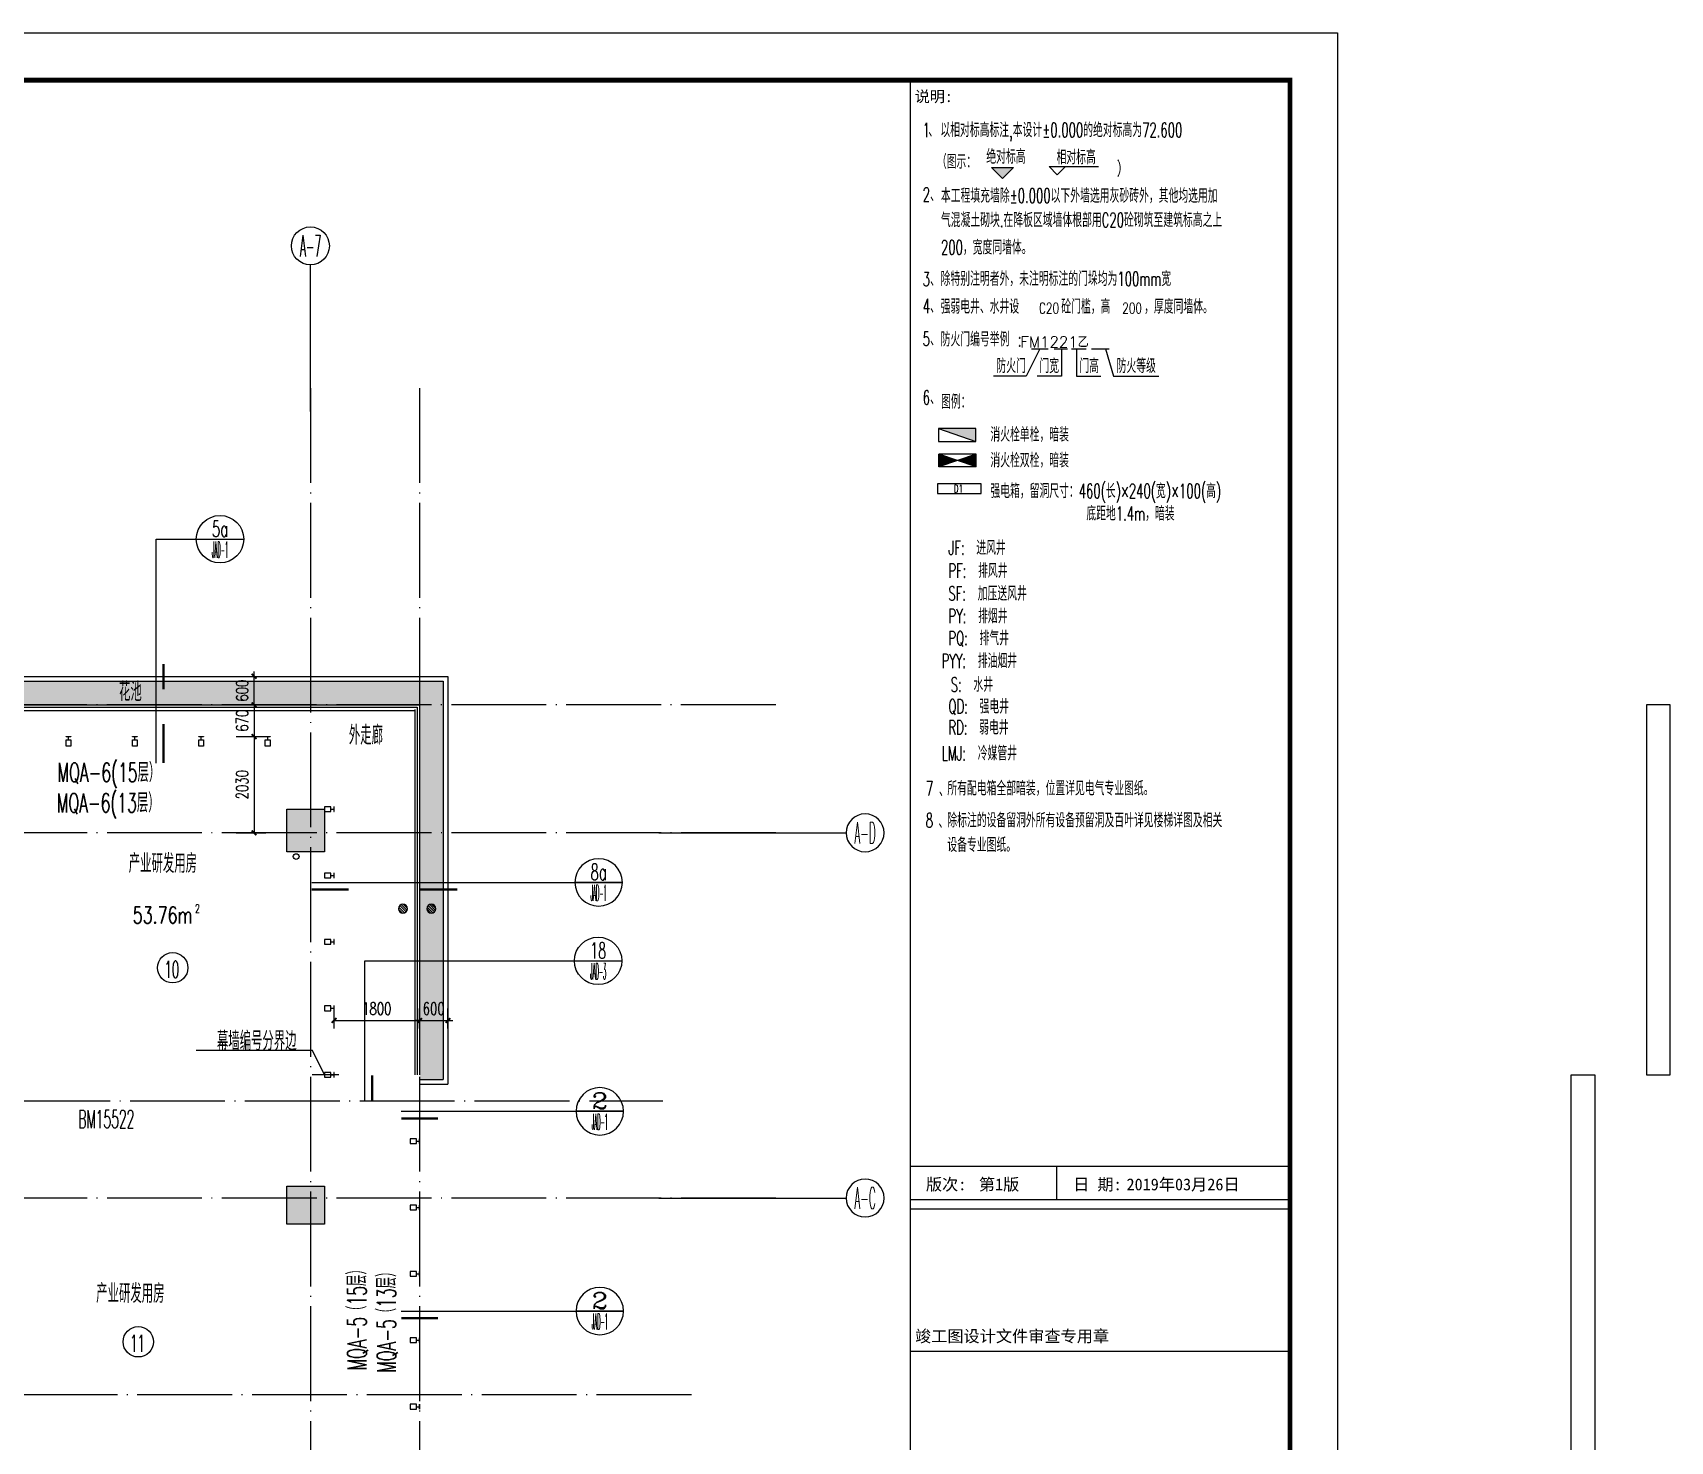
# Model space of a CAD drawing. Extents: x 1980812 to 2578970, y -669191 to 284498.
# Drawn here: x 2037414 to 2071930, y -18825 to 10875 of the extents above; entities that cross this region are included whole.
import ezdxf
from ezdxf.enums import TextEntityAlignment as Align

# ---------------------------------------------------------------- set-up
doc = ezdxf.new("R2010")
doc.units = 0
doc.header["$LTSCALE"] = 1000
doc.header["$MEASUREMENT"] = 0
doc.linetypes.add('CONTINOUS', pattern=[0])
doc.linetypes.add('DOTE', pattern=[2.42, 2, -0.2, 0.02, -0.2])
for name, color, linetype in [('&公共文字', 7, 'Continuous'), ('0-立面(轮廓)', 63, 'CONTINOUS'), ('A-FLOR-LAND', 74, 'Continuous'), ('AXIS', 3, 'Continuous'), ('AXIS_TEXT', 7, 'Continuous'), ('COLU', 6, 'Continuous'), ('COLU_HATCH', 251, 'Continuous'), ('dote', 1, 'DOTE'), ('DQ-L', 2, 'Continuous'), ('DQ2', 2, 'Continuous'), ('EQUIP_地漏', 255, 'Continuous'), ('GPSKC', 3, 'Continuous'), ('PUB_DIM', 3, 'Continuous'), ('PUB_TEXT', 7, 'Continuous'), ('TK', 1, 'Continuous'), ('VPIPE-雨水', 140, 'Continuous'), ('WALL', 4, 'Continuous'), ('WINDOW', 2, 'Continuous'), ('公共文字', 7, 'Continuous'), ('幕墙编号', 14, 'Continuous'), ('房号', 231, 'Continuous'), ('房间名称', 7, 'Continuous'), ('栏杆', 143, 'Continuous'), ('水1', 6, 'Continuous'), ('看线', 66, 'Continuous'), ('窗户分隔', 133, 'Continuous'), ('节点', 3, 'Continuous'), ('详细尺寸', 11, 'Continuous'), ('详细尺寸-幕墙', 30, 'Continuous'), ('详细标注', 231, 'Continuous'), ('门窗编号', 56, 'Continuous'), ('门窗编号（回迁图纸）', 56, 'Continuous')]:
    doc.layers.add(name, color=color, linetype=linetype)
doc.styles.add('_HZTXT', font='TXT', dxfattribs={"width": 0.7, "bigfont": 'HZTXT'})
doc.styles.add('_HZTXTW', font='txtw.shx', dxfattribs={"width": 0.7, "bigfont": 'hztxtw.shx'})
doc.styles.add('_TCH_AXIS', font='COMPLEX', dxfattribs={"bigfont": 'GBCBIG'})
doc.styles.add('_TCH_DIM_T3', font='SIMPLEX', dxfattribs={"width": 0.705882, "bigfont": 'GBCBIG'})
doc.styles.add('COMP', font='COMPLEX.shx', dxfattribs={"bigfont": 'hztxt'})
doc.styles.add('COMPLEX', font='COMPLEX')
doc.styles.add('D8', font='txtw.shx', dxfattribs={"width": 0.7, "bigfont": 'hztxtw.shx'})
doc.styles.add('HZF', font='ROMANS2', dxfattribs={"width": 0.7, "bigfont": 'HZDF2'})
doc.styles.add('HZTXTW', font='txtw.shx', dxfattribs={"width": 0.6, "bigfont": 'hztxtw.shx'})
doc.styles.add('SONGTI', font='NSimSun.ttf', dxfattribs={"width": 1.1})
doc.dimstyles.new('_TCH_ARCH&&100', dxfattribs={"dimtxt": 255, "dimasz": 100, "dimexe": 250, "dimexo": 300, "dimgap": 122.5, "dimtad": 1, "dimdec": 0, "dimzin": 0, "dimdsep": 46, "dimtxsty": '_TCH_DIM_T3', "dimblk": 'ARCHTICK', "dimcen": 0.09, "dimclrt": 7, "dimazin": 2, "dimtfac": 1, "dimtdec": 0, "dimtix": 1, "dimtmove": 2, "dimatfit": 3, "dimfxl": 1, "dimtolj": 1, "dimtzin": 0, "dimarcsym": 0})

# ---------------------------------------------------------------- blocks, each defined once
blk = doc.blocks.new('_AXISO')
blk.add_circle((0, 0), 0.5)
at = {"layer": 'AXIS_TEXT', "style": 'COMPLEX', "width": 1.041667}
blk.add_attdef('A', text='', height=0.56, dxfattribs=at).set_placement((-0.25, -0.28), (0.25, -0.28), align=Align.FIT)
blk = doc.blocks.new('A座塔楼')
at = {"layer": 'AXIS'}
for p, q in [((46600, 32186), (46600, 35277)), ((53944, 23300), (57893, 23300)), ((53944, 15600), (57893, 15600))]:
    blk.add_line(p, q, dxfattribs=at)
at = {"layer": 'dote'}
for p, q in [((46600, 32677), (46600, -9424)), ((48900, 32677), (48900, -9424)), ((56411, 26000), (-8456, 26000)), ((56413, 23300), (-8454, 23300)), ((56413, 15600), (-8454, 15600)), ((54631, 11450), (37209, 11450))]:
    blk.add_line(p, q, dxfattribs=at)
at = {"layer": 'AXIS'}
ref = blk.add_blockref('_AXISO', (46600, 35677), dxfattribs=dict(at, xscale=800, yscale=800, zscale=800))
ref.add_attrib('A', 'A-7', dxfattribs={"layer": 'AXIS_TEXT', "height": 452.5, "style": '_TCH_AXIS', "width": 0.344262}).set_placement((46374, 35451), (46826, 35451), align=Align.FIT)
ref = blk.add_blockref('_AXISO', (58293, 23300), dxfattribs=dict(at, xscale=-800, yscale=800, zscale=800))
ref.add_attrib('A', 'A-D', dxfattribs={"layer": 'AXIS_TEXT', "height": 452.5, "style": '_TCH_AXIS', "width": 0.328125}).set_placement((58066, 23074), (58519, 23074), align=Align.FIT)
ref = blk.add_blockref('_AXISO', (58293, 15600), dxfattribs=dict(at, xscale=-800, yscale=800, zscale=800))
ref.add_attrib('A', 'A-C', dxfattribs={"layer": 'AXIS_TEXT', "height": 452.5, "style": '_TCH_AXIS', "width": 0.33871}).set_placement((58066, 15374), (58519, 15374), align=Align.FIT)
blk = doc.blocks.new('_ArchTick')
at = {"color": 0, "linetype": 'ByBlock', "const_width": 0.4}
blk.add_lwpolyline([(-0.5, -0.5), (0.5, 0.5)], dxfattribs=at)
blk = doc.blocks.new('*D1572')
at = {"layer": 'Defpoints', "color": 0, "transparency": 16777216}
for p in [(48900, -3957), (47100, -4424), (48900, -4424)]:
    blk.add_point(p, dxfattribs=at)
at = {"layer": '详细标注', "color": 0, "lineweight": -2, "transparency": 16777216}
for p, q in [((47100, -4124), (47100, -3707)), ((48900, -4124), (48900, -3707)), ((47100, -3957), (48900, -3957))]:
    blk.add_line(p, q, dxfattribs=at)
at = {"layer": '详细标注', "color": 0, "lineweight": -2, "transparency": 16777216, "xscale": 100, "yscale": 100, "zscale": 100, "rotation": 180}
blk.add_blockref('_ArchTick', (47100, -3957), dxfattribs=at)
at = {"layer": '详细标注', "color": 0, "lineweight": -2, "transparency": 16777216, "xscale": 100, "yscale": 100, "zscale": 100}
blk.add_blockref('_ArchTick', (48900, -3957), dxfattribs=at)
at = {"layer": '详细标注', "color": 7, "transparency": 16777216, "insert": (48000, -3707), "char_height": 255, "attachment_point": 5, "style": '_TCH_DIM_T3'}
blk.add_mtext('\\A1;1800', dxfattribs=at)
blk = doc.blocks.new('*D1573')
at = {"layer": 'Defpoints', "color": 0, "transparency": 16777216}
for p in [(49500, -3957), (48900, -4424), (49500, -4424)]:
    blk.add_point(p, dxfattribs=at)
at = {"layer": '详细标注', "color": 0, "lineweight": -2, "transparency": 16777216}
for p, q in [((48900, -4124), (48900, -3707)), ((49500, -4124), (49500, -3707)), ((48900, -3957), (48800, -3957)), ((48900, -3957), (49500, -3957)), ((49500, -3957), (49600, -3957))]:
    blk.add_line(p, q, dxfattribs=at)
at = {"layer": '详细标注', "color": 0, "lineweight": -2, "transparency": 16777216, "xscale": 100, "yscale": 100, "zscale": 100}
blk.add_blockref('_ArchTick', (48900, -3957), dxfattribs=at)
at = {"layer": '详细标注', "color": 0, "lineweight": -2, "transparency": 16777216, "xscale": 100, "yscale": 100, "zscale": 100, "rotation": 180}
blk.add_blockref('_ArchTick', (49500, -3957), dxfattribs=at)
at = {"layer": '详细标注', "color": 7, "transparency": 16777216, "insert": (49200, -3707), "char_height": 255, "attachment_point": 5, "style": '_TCH_DIM_T3'}
blk.add_mtext('\\A1;600', dxfattribs=at)
blk = doc.blocks.new('*D1581')
at = {"layer": 'Defpoints', "color": 0, "transparency": 16777216}
for p in [(44733, 3300), (45412, 3300), (44733, 2700)]:
    blk.add_point(p, dxfattribs=at)
at = {"layer": '详细标注', "color": 0, "lineweight": -2, "transparency": 16777216}
for p, q in [((45033, 3300), (45662, 3300)), ((45412, 3300), (45412, 3400)), ((45412, 2700), (45412, 3300)), ((45033, 2700), (45662, 2700)), ((45412, 2700), (45412, 2600))]:
    blk.add_line(p, q, dxfattribs=at)
at = {"layer": '详细标注', "color": 0, "lineweight": -2, "transparency": 16777216, "xscale": 100, "yscale": 100, "zscale": 100}
for p, rotation in [((45412, 3300), 270), ((45412, 2700), 90)]:
    blk.add_blockref('_ArchTick', p, dxfattribs=dict(at, rotation=rotation))
at = {"layer": '详细标注', "color": 7, "transparency": 16777216, "insert": (45162, 3000), "char_height": 255, "attachment_point": 5, "rotation": 90, "style": '_TCH_DIM_T3'}
blk.add_mtext('\\A1;600', dxfattribs=at)
blk = doc.blocks.new('*D1582')
at = {"layer": 'Defpoints', "color": 0, "transparency": 16777216}
for p in [(44733, 2700), (44733, 2030), (45412, 2030)]:
    blk.add_point(p, dxfattribs=at)
at = {"layer": '详细标注', "color": 0, "lineweight": -2, "transparency": 16777216}
for p, q in [((45412, 2700), (45412, 2800)), ((45033, 2700), (45662, 2700)), ((45412, 2700), (45412, 2030)), ((45033, 2030), (45662, 2030)), ((45412, 2030), (45412, 1930))]:
    blk.add_line(p, q, dxfattribs=at)
at = {"layer": '详细标注', "color": 0, "lineweight": -2, "transparency": 16777216, "xscale": 100, "yscale": 100, "zscale": 100}
for p, rotation in [((45412, 2700), 270), ((45412, 2030), 90)]:
    blk.add_blockref('_ArchTick', p, dxfattribs=dict(at, rotation=rotation))
at = {"layer": '详细标注', "color": 7, "transparency": 16777216, "insert": (45162, 2365), "char_height": 255, "attachment_point": 5, "rotation": 90, "style": '_TCH_DIM_T3'}
blk.add_mtext('\\A1;670', dxfattribs=at)
blk = doc.blocks.new('*D1583')
at = {"layer": 'Defpoints', "color": 0, "transparency": 16777216}
for p in [(44733, 2030), (44733, 0), (45412, 0)]:
    blk.add_point(p, dxfattribs=at)
at = {"layer": '详细标注', "color": 0, "lineweight": -2, "transparency": 16777216}
for p, q in [((45033, 2030), (45662, 2030)), ((45412, 2030), (45412, 0)), ((45033, 0), (45662, 0))]:
    blk.add_line(p, q, dxfattribs=at)
at = {"layer": '详细标注', "color": 0, "lineweight": -2, "transparency": 16777216, "xscale": 100, "yscale": 100, "zscale": 100}
for p, rotation in [((45412, 2030), 90), ((45412, 0), 270)]:
    blk.add_blockref('_ArchTick', p, dxfattribs=dict(at, rotation=rotation))
at = {"layer": '详细标注', "color": 7, "transparency": 16777216, "insert": (45162, 1015), "char_height": 255, "attachment_point": 5, "rotation": 90, "style": '_TCH_DIM_T3'}
blk.add_mtext('\\A1;2030', dxfattribs=at)
blk = doc.blocks.new('_index')
blk.add_line((-0.5, 0), (0.5, 0))
blk.add_circle((0, 0), 0.5)
at = {"style": 'COMP'}
for tag, width, p, p2 in [('1', 2.333333, (-0.17, 0.05), (0.17, 0.05)), ('-', 1.166667, (-0.17, -0.39), (0.17, -0.39))]:
    blk.add_attdef(tag, text='', height=0.34, dxfattribs=dict(at, width=width)).set_placement(p, p2, align=Align.FIT)
blk = doc.blocks.new('A$C18E54BEC')
at = {"layer": '房号'}
for centre in [(43698, -2845), (42972, -10732)]:
    blk.add_circle(centre, 320, dxfattribs=at)
at = {"layer": '房号', "style": 'HZTXTW', "width": 0.506757}
for s, p in [('10', (43523, -3059)), ('11', (42797, -10945))]:
    blk.add_text(s, height=358.4, dxfattribs=at).set_placement(p)
blk = doc.blocks.new('A$C312424F2')
at = {"layer": '房间名称', "style": 'HZTXTW', "width": 0.6}
for p in [(43491, -645), (42805, -9712)]:
    blk.add_text('产业研发用房', height=400, rotation=0.0006, dxfattribs=at).set_placement(p, align=Align.MIDDLE_CENTER)
blk = doc.blocks.new('竖梃0903')
at = {"layer": '窗户分隔'}
blk.add_line((115028288, 22648046), (115028222, 22648046), dxfattribs=at)
for points in [[(115028222, 22648096), (115028225, 22648096), (115028225, 22647996), (115028222, 22647996)], [(115028288, 22648096), (115028422, 22648096), (115028422, 22647996), (115028288, 22647996)]]:
    blk.add_lwpolyline(points, close=True, dxfattribs=at)
blk = doc.blocks.new('幕墙12，14层')
at = {"layer": 'WINDOW', "rotation": 270}
for p in [(-22606546, 115030252), (-22605146, 115030252), (-22603746, 115030252), (-22602346, 115030252)]:
    blk.add_blockref('竖梃0903', p, dxfattribs=at)
at = {"layer": 'WINDOW', "xscale": -1}
for p in [(115075322, -22647546), (115075322, -22648946), (115075322, -22650346), (115075322, -22651746), (115075322, -22653146), (115077122, -22654546), (115077122, -22655946), (115077122, -22657346), (115077122, -22658746), (115077122, -22660146)]:
    blk.add_blockref('竖梃0903', p, dxfattribs=at)
blk = doc.blocks.new('A$C2F655D11')
at = {"layer": 'GPSKC', "color": 1, "linetype": 'Continuous'}
for p, q in [((0, 0), (700, 240)), ((0, 240), (700, 0)), ((0, 240), (0, 0)), ((0, 240), (700, 240)), ((700, 240), (700, 0)), ((0, 0), (700, 0))]:
    blk.add_line(p, q, dxfattribs=at)
for points in [[(0, 240), (350, 120), (0, 0)], [(700, 240), (350, 120), (700, 0)]]:
    blk.add_solid(points, dxfattribs=at)
blk = doc.blocks.new('A$C4BB60620')
at = {"rotation": 151.0000000006254}
blk.add_blockref('A$C2F655D11', (729, 210), dxfattribs=at)
blk = doc.blocks.new('AUDIT_I_080527205251-1')
at = {"layer": '水1', "linetype": 'Continuous', "xscale": 2.185937503893495, "yscale": 2.185937503893495, "zscale": 2.185937503893495, "rotation": 29.00000005749169}
blk.add_blockref('A$C4BB60620', (845, 17239), dxfattribs=at)
blk = doc.blocks.new('DQ-EL-D1')
at = {"layer": 'DQ2'}
blk.add_lwpolyline([(-230, -50), (230, -50), (230, 50), (-230, 50)], close=True, dxfattribs=at)
at = {"layer": 'DQ2', "style": 'D8', "width": 0.7}
blk.add_text('D1', height=80, dxfattribs=at).set_placement((-8, 0), align=Align.MIDDLE)
blk = doc.blocks.new('平面说明0825')
at = {"layer": 'PUB_DIM'}
blk.add_hatch(color=256, dxfattribs=at).paths.add_polyline_path([(115946555, 22714662), (115946062, 22715155), (115947048, 22715155)])
at = {"layer": '&公共文字'}
for p, q in [((115945351, 22703408), (115943676, 22703408)), ((115943676, 22703408), (115943676, 22702833)), ((115943676, 22703408), (115945351, 22702833)), ((115945351, 22702833), (115945351, 22703408)), ((115943676, 22702833), (115945351, 22702833))]:
    blk.add_line(p, q, dxfattribs=at)
blk.add_solid([(115943676, 22703408, 0), (115945351, 22703408, 0), (115943676, 22703408, 0), (115945351, 22702833, 0)], dxfattribs=at)
at = {"layer": 'PUB_DIM'}
for p, q in [((115946555, 22714662), (115946062, 22715155)), ((115946062, 22715155), (115947048, 22715155)), ((115946555, 22714662), (115947048, 22715155)), ((115948644, 22715194), (115950861, 22715194)), ((115949013, 22714824), (115948644, 22715194)), ((115949013, 22714824), (115949383, 22715194))]:
    blk.add_line(p, q, dxfattribs=at)
at = {"layer": 'PUB_TEXT'}
blk.add_lwpolyline([(115942407, 22718483), (115942407, 22719083), (115943007, 22719083)], dxfattribs=at)
at = {"layer": '公共文字'}
for p, q in [((115947850, 22707003), (115948599, 22707003)), ((115948873, 22707003), (115949476, 22707003)), ((115949646, 22707003), (115950314, 22707003)), ((115950554, 22707003), (115951351, 22707003))]:
    blk.add_line(p, q, dxfattribs=at)
for points in [[(115948224, 22707003), (115947617, 22705771), (115946139, 22705771)], [(115949208, 22707003), (115949208, 22705771), (115948113, 22705771)], [(115949872, 22707003), (115949872, 22705771), (115950967, 22705771)], [(115951178, 22707003), (115951546, 22705771), (115953587, 22705771)]]:
    blk.add_lwpolyline(points, dxfattribs=at)
at = {"layer": '&公共文字', "xscale": 1.095111111140189, "yscale": 1.095111111140189, "zscale": 1.095111111140189}
blk.add_blockref('AUDIT_I_080527205251-1', (115943153, 22682100), dxfattribs=at)
at = {"layer": 'DQ-L', "xscale": 4.266666666666667, "yscale": 4.266666666666667, "zscale": 4.266666666666667}
blk.add_blockref('DQ-EL-D1', (115944603, 22700708), dxfattribs=at)
at = {"layer": '&公共文字'}
for s, height, style, width, p in [(')', 493, '_HZTXTW', 0.7, (115951695, 22714919)), ('C20', 492.8, '_HZTXTW', 0.7, (115948193, 22708581)), ('200', 492.8, '_HZTXTW', 0.7, (115951934, 22708581)), (':', 616, '_HZTXT', 0.8, (115947217, 22707106))]:
    blk.add_text(s, height=height, dxfattribs=dict(at, style=style, width=width)).set_placement(p)
at = {"layer": 'PUB_TEXT', "style": 'HZTXTW', "width": 0.6}
for s, p in [('1', (115942953, 22716519)), ('以相对标高标注,本设计%%P0.000的绝对标高为72.600', (115943756, 22716519)), ('、', (115943216, 22716519)), ('（图示：', (115943599, 22715095)), ('绝对标高', (115945823, 22715321)), ('相对标高', (115948979, 22715297)), ('2', (115942965, 22713619)), ('本工程填充墙除%%P0.000以下外墙选用灰砂砖外，其他均选用加', (115943782, 22713565)), ('、', (115943293, 22713619)), ('气混凝土砌块.在降板区域墙体根部用C20砼砌筑至建筑标高之上', (115943782, 22712470)), ('200，宽度同墙体。', (115943782, 22711243)), ('3', (115942965, 22709811)), ('除特别注明者外，未注明标注的门垛均为100mm宽', (115943768, 22709828)), ('、', (115943293, 22709811)), ('4', (115942965, 22708603)), ('强弱电井、水井设', (115943768, 22708581)), ('砼门槛，高', (115949195, 22708581)), ('，厚度同墙体。', (115952919, 22708581)), ('、', (115943293, 22708603)), ('5', (115942965, 22707126)), ('防火门编号举例', (115943768, 22707106)), ('、', (115943293, 22707126)), ('防火门', (115946276, 22705908)), ('门宽', (115948210, 22705908)), ('门高', (115950006, 22705908)), ('防火等级', (115951683, 22705908)), ('6', (115942965, 22704489)), ('、', (115943293, 22704489)), ('图例：', (115943788, 22704298)), ('消火栓单栓，暗装', (115946006, 22702822)), ('消火栓双栓，暗装', (115946006, 22701664)), ('强电箱，留洞尺寸：460(长)×240(宽)×100(高)', (115946006, 22700281)), ('底距地1.4m，暗装', (115950323, 22699271)), ('JF:  进风井', (115944120, 22697726)), ('PF:  排风井', (115944120, 22696696)), ('SF:  加压送风井', (115944120, 22695669)), ('PY:  排烟井', (115944120, 22694655)), ('PQ:  排气井', (115944120, 22693663)), ('PYY:  排油烟井', (115943810, 22692640)), (' S:  水井', (115943960, 22691571)), ('QD:  强电井', (115944120, 22690593)), ('RD:  弱电井', (115944120, 22689646)), ('LMJ:  冷媒管井', (115943810, 22688483)), ('7', (115943101, 22686905)), ('、', (115943692, 22686856)), ('所有配电箱全部暗装，位置详见电气专业图纸。', (115944070, 22686905)), ('除标注的设备留洞外所有设备预留洞及百叶详见楼梯详图及相关', (115944070, 22685470)), ('8', (115943101, 22685470)), ('、', (115943670, 22685428)), ('设备专业图纸。', (115944070, 22684363))]:
    blk.add_text(s, height=640, dxfattribs=at).set_placement(p)
at = {"layer": 'TK', "style": 'SONGTI'}
blk.add_text('说明:', height=500, dxfattribs=at).set_placement((115942602, 22718100))
at = {"layer": '公共文字', "style": 'HZTXTW'}
blk.add_text(' FM1221乙', height=492.8, dxfattribs=at).set_placement((115947018, 22707063))
blk = doc.blocks.new('11~17层墙柱')
at = {"layer": 'COLU_HATCH'}
h = blk.add_hatch(color=256, dxfattribs=at)
h.dxf.hatch_style = 1
h.paths.add_polyline_path([(46100, 23800), (46900, 23800), (46900, 22900), (46100, 22900)])
h = blk.add_hatch(color=256, dxfattribs=at)
h.dxf.hatch_style = 1
h.paths.add_polyline_path([(46900, 15850), (46900, 15050), (46100, 15050), (46100, 15850)])
at = {"layer": 'COLU'}
for points in [[(46100, 23800), (46900, 23800), (46900, 22900), (46100, 22900)], [(46900, 15850), (46900, 15050), (46100, 15050), (46100, 15850)]]:
    blk.add_lwpolyline(points, close=True, dxfattribs=at)
blk = doc.blocks.new('$TwtSys$00000141')
for p, q in [((-94, 8), (-10, 92)), ((-94, 8), (-10, 92)), ((-87, -35), (35, 87)), ((-87, -35), (35, 87)), ((-66, -66), (66, 66)), ((-66, -66), (66, 66)), ((-32, -87), (88, 33)), ((-32, -87), (88, 33)), ((11, -92), (92, -11)), ((11, -92), (92, -11))]:
    blk.add_line(p, q)
blk.add_circle((0, 0), 94)
blk.add_circle((0, 0), 94)
blk = doc.blocks.new('A$C58250EC1')
at = {"layer": 'VPIPE-雨水', "linetype": 'Continuous'}
blk.add_circle((46300, -500), 60, dxfattribs=at)
at = {"layer": 'EQUIP_地漏', "xscale": -1}
for p in [(48550, -1600), (49150, -1600)]:
    blk.add_blockref('$TwtSys$00000141', p, dxfattribs=at)
blk = doc.blocks.new('sshsgrs')
at = {"layer": '门窗编号（回迁图纸）', "style": 'HZTXTW', "width": 0.5}
blk.add_text('BM15522', height=380, dxfattribs=at).set_placement((2000831, 252506))
blk = doc.blocks.new('erheashast')
at = {"layer": '门窗编号'}
blk.add_blockref('sshsgrs', (37544, -264727), dxfattribs=at)
blk = doc.blocks.new('A$C204647D6')
at = {"layer": 'A-FLOR-LAND'}
h = blk.add_hatch(dxfattribs=at)
h.set_pattern_fill('GRASS', color=256, scale=50, angle=180)
h.set_pattern_definition([(270, (3055315.91, -461100.08), (99.7795475, -99.7795475), [26.458066, -173.101015]), (225, (3055315.91, -461100.08), (99.7796155, -99.7796155), [26.458066, -114.651615]), (315, (3055315.91, -461100.08), (99.7796155, 99.7796155), [26.458066, -114.651615])])
h.paths.add_polyline_path([(49400, -5200), (48900, -5200), (48900, 2700), (32150, 2700), (32150, 3200), (49400, 3200)])
at = {"layer": 'dote'}
blk.add_line((6500, -5650), (54031.7, -5650), dxfattribs=at)
at = {"layer": '栏杆'}
for p, q in [((32150, 2700), (48900, 2700)), ((32250, 2650), (48850, 2650)), ((32250, 2580), (48800, 2580)), ((48800, 2600), (48800, -5100)), ((48850, 2650), (48850, -5100)), ((48900, 2700), (48900, -5100))]:
    blk.add_line(p, q, dxfattribs=at)
at = {"layer": '看线'}
for p, q in [((32050, 3300), (49500, 3300)), ((32150, 3200), (49400, 3200)), ((49400, 3200), (49400, -5200)), ((49500, 3300), (49500, -5300)), ((48900, -5200), (49400, -5200)), ((48900, -5300), (49500, -5300))]:
    blk.add_line(p, q, dxfattribs=at)
at = {"layer": '房间名称', "style": 'HZTXTW', "width": 0.6}
blk.add_text('花池', height=400, rotation=0.00057, dxfattribs=at).set_placement((42805.5, 2977.1), align=Align.MIDDLE_CENTER)
at = {"layer": '详细标注'}
for p1, p2, distance, picture, middle in [((44733.4, 2700), (44733.4, 3300), -678.5, '*D1581', (45161.9, 3000)), ((44733.4, 2700), (44733.4, 2030), 678.5, '*D1582', (45161.9, 2365)), ((44733.4, 2030), (44733.4, 0), 678.5, '*D1583', (45161.9, 1015)), ((47100, -4423.6), (48900, -4423.6), 466.3, '*D1572', (48000, -3707.3)), ((48900, -4423.6), (49500, -4423.6), 466.3, '*D1573', (49200, -3707.3))]:
    dim = blk.add_aligned_dim(p1=p1, p2=p2, distance=distance, dimstyle='_TCH_ARCH&&100', dxfattribs=at)
    dim.commit()
    dim.dimension.update_dxf_attribs({"geometry": picture, "text_midpoint": middle})

msp = doc.modelspace()

# ---------------------------------------------------------------- linework, layer by layer
at = {"layer": 'TK'}
for p, q in [((2055912.3, -47524.6), (2055912.3, 9875.4)), ((2063912.3, -47524.6), (2063912.3, 9875.4)), ((2055912.3, -13024.6), (2063912.3, -13024.6)), ((2058999.7, -13724.6), (2058999.7, -13024.6)), ((2055912.3, -13724.6), (2063912.3, -13724.6)), ((2055912.3, -13924.6), (2063912.3, -13924.6)), ((2055912.3, -16924.6), (2063912.3, -16924.6))]:
    msp.add_line(p, q, dxfattribs=at)
msp.add_lwpolyline([(1980812.3, 10875.4), (2064912.3, 10875.4), (2064912.3, -48524.6), (1980812.3, -48524.6)], close=True, dxfattribs=at)
at = {"layer": 'TK', "const_width": 100}
msp.add_lwpolyline([(2063912.3, -47524.6), (2063912.3, 9875.4), (1983312.3, 9875.4), (1983312.3, -47524.6)], close=True, dxfattribs=at)
at = {"layer": 'WALL', "color": 1}
msp.add_lwpolyline([(2071929.5, -3295.4), (2071429.5, -3295.4), (2071429.5, -11095.4), (2071929.5, -11095.4)], close=True, dxfattribs=at)
at = {"layer": 'WALL'}
msp.add_lwpolyline([(2070340.5, -31995.4), (2069840.5, -31995.4), (2069840.5, -11095.4), (2070340.5, -11095.4)], close=True, dxfattribs=at)
at = {"layer": '幕墙编号'}
for p, q in [((2043311.1, -10585.2), (2040860.4, -10585.2)), ((2043566.5, -11095.4), (2043311.1, -10585.2)), ((2043866.5, -11095.4), (2043306.8, -11095.4))]:
    msp.add_line(p, q, dxfattribs=at)
at = {"layer": '节点'}
for p, q in [((2040017.5, 196), (2040862, 196)), ((2040017.5, -4523), (2040017.5, 196)), ((2043295.3, -7041.1), (2049842.2, -7041.1)), ((2049317.6, -7041.1), (2049479.3, -7041.1)), ((2044416.5, -8695.1), (2048831.6, -8695.1)), ((2044416.5, -11645.4), (2044416.5, -8695.1)), ((2045181.4, -11867.5), (2049866.2, -11867.5)), ((2045181.4, -16079.6), (2049866.2, -16079.6)), ((2049341.6, -16079.6), (2049503.3, -16079.6))]:
    msp.add_line(p, q, dxfattribs=at)
at = {"layer": '节点', "ltscale": 0.5, "const_width": 50}
for points in [[(2040167.5, -2969.2), (2040167.5, -2433.9)], [(2040167.5, -4523), (2040167.5, -3698.7)], [(2043295.3, -7191.1), (2044073.3, -7191.1)], [(2045587.1, -7191.1), (2046365.1, -7191.1)], [(2044566.5, -11645.4), (2044566.5, -11110.1)], [(2045181.4, -12017.5), (2045959.4, -12017.5)], [(2045181.4, -16229.6), (2045959.4, -16229.6)]]:
    msp.add_lwpolyline(points, dxfattribs=at)

# ---------------------------------------------------------------- block references
at = {"layer": '0-立面(轮廓)', "xscale": 0.46875, "yscale": 0.46875, "zscale": 0.46875}
msp.add_blockref('平面说明0825', (-52292091, -10639694.7), dxfattribs=at)
at = {"layer": 'COLU'}
msp.add_blockref('11~17层墙柱', (1996666.5, -29295.4), dxfattribs=at)
at = {"layer": 'EQUIP_地漏'}
msp.add_blockref('A$C58250EC1', (1996666.5, -5995.4), dxfattribs=at)
at = {"layer": 'WALL'}
msp.add_blockref('A座塔楼', (1996666.5, -29295.4), dxfattribs=at)
at = {"layer": '房号'}
for name in ['A$C312424F2', 'A$C18E54BEC']:
    msp.add_blockref(name, (1996666.5, -5995.4), dxfattribs=at)
at = {"layer": '节点', "ltscale": 0.5}
ref = msp.add_blockref('_index', (2041362, 196), dxfattribs=dict(at, xscale=1000.000000050349, yscale=1000.000000050349, zscale=1000.000000050349))
ref.add_attrib('1', '5a', dxfattribs={"layer": '0', "height": 340, "rotation": 360, "style": 'COMP', "width": 0.6}).set_placement((2041192, 246), (2041532, 246), align=Align.FIT)
ref.add_attrib('-', 'JAD-1', dxfattribs={"layer": '0', "height": 340, "style": 'COMP', "width": 0.225806}).set_placement((2041192, -194), (2041532, -194), align=Align.FIT)
ref = msp.add_blockref('_index', (2049342.2, -7041.1), dxfattribs=dict(at, xscale=-1000.000000050349, yscale=1000.000000050349, zscale=1000.000000050349))
ref.add_attrib('1', '8a', dxfattribs={"layer": '0', "height": 340, "style": 'COMP', "width": 0.6}).set_placement((2049172.2, -6991.1), (2049512.2, -6991.1), align=Align.FIT)
ref.add_attrib('-', 'JAD-1', dxfattribs={"layer": '0', "height": 340, "style": 'COMP', "width": 0.225806}).set_placement((2049172.2, -7431.1), (2049512.2, -7431.1), align=Align.FIT)
ref = msp.add_blockref('_index', (2049331.6, -8695.1), dxfattribs=dict(at, xscale=1000.000000050349, yscale=1000.000000050349, zscale=1000.000000050349))
ref.add_attrib('1', '18', dxfattribs={"layer": '0', "height": 340, "rotation": 360, "style": 'COMP', "width": 0.724138}).set_placement((2049161.6, -8645.1), (2049501.6, -8645.1), align=Align.FIT)
ref.add_attrib('-', 'JAD-3', dxfattribs={"layer": '0', "height": 340, "style": 'COMP', "width": 0.214286}).set_placement((2049161.6, -9085.1), (2049501.6, -9085.1), align=Align.FIT)
ref = msp.add_blockref('_index', (2049366.2, -11867.5), dxfattribs=dict(at, xscale=-1000.000000050349, yscale=1000.000000050349, zscale=1000.000000050349))
ref.add_attrib('1', '2', dxfattribs={"layer": '0', "height": 340, "style": 'COMP', "width": 1.5}).set_placement((2049196.2, -11817.5), (2049536.2, -11817.5), align=Align.FIT)
ref.add_attrib('-', 'JAD-1', dxfattribs={"layer": '0', "height": 340, "style": 'COMP', "width": 0.225806}).set_placement((2049196.2, -12257.5), (2049536.2, -12257.5), align=Align.FIT)
ref = msp.add_blockref('_index', (2049366.2, -16079.6), dxfattribs=dict(at, xscale=-1000.000000050349, yscale=1000.000000050349, zscale=1000.000000050349))
ref.add_attrib('1', '2', dxfattribs={"layer": '0', "height": 340, "style": 'COMP', "width": 1.5}).set_placement((2049196.2, -16029.6), (2049536.2, -16029.6), align=Align.FIT)
ref.add_attrib('-', 'JAD-1', dxfattribs={"layer": '0', "height": 340, "style": 'COMP', "width": 0.225806}).set_placement((2049196.2, -16469.6), (2049536.2, -16469.6), align=Align.FIT)
at = {"layer": '详细尺寸'}
msp.add_blockref('A$C204647D6', (1996666.5, -5995.4), dxfattribs=at)
at = {"layer": '详细尺寸-幕墙'}
msp.add_blockref('幕墙12，14层', (1996666.5, -5995.4), dxfattribs=at)
at = {"layer": '门窗编号（回迁图纸）'}
msp.add_blockref('erheashast', (0, 0), dxfattribs=at)

# ---------------------------------------------------------------- texts
at = {"layer": 'TK', "style": 'SONGTI'}
for s, p in [('版次:', (2056240.3, -13533.1)), ('日 期:', (2059344.2, -13533.1)), ('竣工图设计文件审查专用章', (2056009.9, -16733.1))]:
    msp.add_text(s, height=250, dxfattribs=at).set_placement(p)
at = {"layer": 'TK', "color": 4, "style": 'SONGTI'}
for s, p in [('第1版', (2057356.3, -13533.1)), ('2019年03月26日', (2060469.2, -13533.1))]:
    msp.add_text(s, height=250, dxfattribs=at).set_placement(p)
at = {"layer": '幕墙编号', "style": 'HZTXTW', "width": 0.6}
for s, rotation, p in [('MQA-6(15层）', 0.00057, (2039018.6, -4722.5)), ('MQA-6(13层）', 0.00057, (2039004.4, -5363.2)), ('幕墙编号分界边', 359.99943, (2042136.1, -10385.2)), ('MQA-5（15层）', 90.00057, (2044246.9, -16203.2)), ('MQA-5（13层）', 90.00057, (2044870.8, -16252.5))]:
    msp.add_text(s, height=400, rotation=rotation, dxfattribs=at).set_placement(p, align=Align.MIDDLE_CENTER)
at = {"layer": '房间名称', "style": 'HZTXTW', "width": 0.6}
msp.add_text('外走廊', height=400, rotation=0.00057, dxfattribs=at).set_placement((2044437.1, -3937.2), align=Align.MIDDLE_CENTER)
at = {"layer": '房间名称', "style": 'HZF', "width": 0.7}
for s, height, p in [('53.76m', 350, (2040152, -7729.2)), ('2', 175, (2040885.7, -7591.2))]:
    msp.add_text(s, height=height, dxfattribs=at).set_placement(p, align=Align.MIDDLE_CENTER)

doc.saveas('drawing.dxf')
